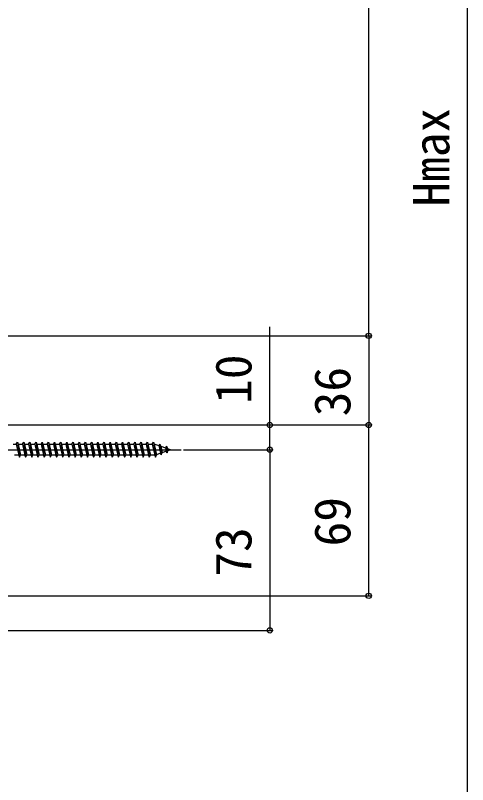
# Model space of a CAD drawing. Units: millimetres, scale not verified. Extents: x -875 to 875, y -1304 to 1297.
# Drawn here: x -203.9 to -21.1, y 164 to 474.8 of the extents above; entities that cross this region are included whole.
import ezdxf
from ezdxf.enums import TextEntityAlignment as Align

# ---------------------------------------------------------------- set-up
doc = ezdxf.new("R2010")
doc.units = ezdxf.units.MM
doc.header["$LTSCALE"] = 8
for name, color, linetype in [('0-3_YKK_12', 2, 'Continuous'), ('0-4_YKK_13', 4, 'Continuous'), ('0-5_YKK_D', 6, 'Continuous')]:
    doc.layers.add(name, color=color, linetype=linetype)
doc.styles.add('ＭＳ ゴシック', font='')
doc.styles.get('ＭＳ ゴシック').set_extended_font_data('MS Gothic')

msp = doc.modelspace()

# ---------------------------------------------------------------- linework, layer by layer
at = {"layer": '0-3_YKK_12'}
msp.add_line((-239.062, 299.3), (-136.953, 299.3), dxfattribs=at)
at = {"layer": '0-4_YKK_13'}
for p, q in [((-204.812, 301.55), (-203.562, 301.55)), ((-203.062, 302.3), (-202.312, 296.3)), ((-202.812, 301.55), (-201.062, 301.55)), ((-202.812, 301.55), (-201.812, 297.05)), ((-200.562, 302.3), (-199.812, 296.3)), ((-200.312, 301.55), (-198.562, 301.55)), ((-200.312, 301.55), (-199.312, 297.05)), ((-198.062, 302.3), (-197.312, 296.3)), ((-197.812, 301.55), (-196.062, 301.55)), ((-197.812, 301.55), (-196.812, 297.05)), ((-195.562, 302.3), (-194.812, 296.3)), ((-195.312, 301.55), (-193.562, 301.55)), ((-195.312, 301.55), (-194.312, 297.05)), ((-193.062, 302.3), (-192.312, 296.3)), ((-192.812, 301.55), (-191.062, 301.55)), ((-192.812, 301.55), (-191.812, 297.05)), ((-190.562, 302.3), (-189.812, 296.3)), ((-190.312, 301.55), (-188.562, 301.55)), ((-190.312, 301.55), (-189.312, 297.05)), ((-188.062, 302.3), (-187.312, 296.3)), ((-187.812, 301.55), (-186.062, 301.55)), ((-187.812, 301.55), (-186.812, 297.05)), ((-185.562, 302.3), (-184.812, 296.3)), ((-185.312, 301.55), (-184.812, 301.55)), ((-185.312, 301.55), (-184.812, 299.3)), ((-184.812, 301.55), (-183.562, 301.55)), ((-183.062, 302.3), (-182.312, 296.3)), ((-182.812, 301.55), (-181.062, 301.55)), ((-182.812, 301.55), (-181.812, 297.05)), ((-180.562, 302.3), (-179.812, 296.3)), ((-180.312, 301.55), (-178.562, 301.55)), ((-180.312, 301.55), (-179.312, 297.05)), ((-178.062, 302.3), (-177.312, 296.3)), ((-177.812, 301.55), (-176.062, 301.55)), ((-177.812, 301.55), (-176.812, 297.05)), ((-175.562, 302.3), (-174.812, 296.3)), ((-175.312, 301.55), (-173.562, 301.55)), ((-175.312, 301.55), (-174.312, 297.05)), ((-173.062, 302.3), (-172.312, 296.3)), ((-172.812, 301.55), (-171.062, 301.55)), ((-172.812, 301.55), (-171.812, 297.05)), ((-171.062, 301.55), (-170.062, 297.05)), ((-170.562, 302.3), (-169.812, 296.3)), ((-170.312, 301.55), (-169.812, 301.55)), ((-170.312, 301.55), (-169.812, 299.3)), ((-169.812, 301.55), (-168.562, 301.55)), ((-168.062, 302.3), (-167.312, 296.3)), ((-167.812, 301.55), (-166.062, 301.55)), ((-167.812, 301.55), (-166.812, 297.05)), ((-165.562, 302.3), (-164.812, 296.3)), ((-165.312, 301.55), (-163.562, 301.55)), ((-165.312, 301.55), (-164.312, 297.05)), ((-163.062, 302.3), (-162.312, 296.3)), ((-162.812, 301.55), (-161.062, 301.55)), ((-162.812, 301.55), (-161.812, 297.05)), ((-160.562, 302.3), (-159.812, 296.3)), ((-160.312, 301.55), (-158.562, 301.55)), ((-160.312, 301.55), (-159.312, 297.05)), ((-158.062, 302.3), (-157.312, 296.3)), ((-157.812, 301.55), (-156.062, 301.55)), ((-157.812, 301.55), (-156.812, 297.05)), ((-155.562, 302.3), (-154.812, 296.3)), ((-155.312, 301.55), (-153.562, 301.55)), ((-155.312, 301.55), (-154.312, 297.05)), ((-153.062, 302.3), (-152.312, 296.3)), ((-152.812, 301.55), (-151.062, 301.55)), ((-152.812, 301.55), (-151.812, 297.05)), ((-150.562, 302.3), (-149.812, 296.3)), ((-150.312, 301.55), (-149.812, 301.55)), ((-150.312, 301.55), (-149.812, 299.3)), ((-149.812, 301.55), (-148.562, 301.55)), ((-148.062, 302.3), (-147.312, 296.3)), ((-147.812, 301.55), (-146.812, 297.05)), ((-145.476, 301.613), (-145.935, 300.978)), ((-145.476, 301.613), (-145.123, 300.698)), ((-145.476, 301.613), (-144.922, 297.178)), ((-184.812, 299.3), (-184.312, 297.05)), ((-169.812, 299.3), (-169.312, 297.05)), ((-149.812, 299.3), (-149.312, 297.05)), ((-145.935, 300.978), (-145.242, 297.861)), ((-145.123, 300.698), (-143.228, 300.046)), ((-145.123, 300.698), (-144.545, 298.101)), ((-142.92, 298.66), (-144.545, 298.101)), ((-142.864, 300.714), (-143.228, 300.046)), ((-143.228, 300.046), (-142.92, 298.66)), ((-142.525, 298.003), (-142.92, 298.66)), ((-142.864, 300.714), (-142.416, 299.766)), ((-142.864, 300.714), (-142.525, 298.003)), ((-142.525, 298.003), (-142.223, 298.9)), ((-142.416, 299.766), (-141.062, 299.3)), ((-142.416, 299.766), (-142.223, 298.9)), ((-141.062, 299.3), (-142.223, 298.9)), ((-202.562, 297.05), (-204.312, 297.05)), ((-200.062, 297.05), (-201.812, 297.05)), ((-197.562, 297.05), (-199.312, 297.05)), ((-195.062, 297.05), (-196.812, 297.05)), ((-192.562, 297.05), (-194.312, 297.05)), ((-190.062, 297.05), (-191.812, 297.05)), ((-187.562, 297.05), (-189.312, 297.05)), ((-185.062, 297.05), (-186.812, 297.05)), ((-185.062, 297.05), (-184.812, 296.3)), ((-184.812, 296.3), (-184.312, 297.05)), ((-182.562, 297.05), (-184.312, 297.05)), ((-180.062, 297.05), (-181.812, 297.05)), ((-177.562, 297.05), (-179.312, 297.05)), ((-175.062, 297.05), (-176.812, 297.05)), ((-172.562, 297.05), (-174.312, 297.05)), ((-170.062, 297.05), (-171.812, 297.05)), ((-167.562, 297.05), (-169.312, 297.05)), ((-165.062, 297.05), (-166.812, 297.05)), ((-162.562, 297.05), (-164.312, 297.05)), ((-160.062, 297.05), (-161.812, 297.05)), ((-157.562, 297.05), (-159.312, 297.05)), ((-155.062, 297.05), (-156.812, 297.05)), ((-152.562, 297.05), (-154.312, 297.05)), ((-150.062, 297.05), (-151.812, 297.05)), ((-150.062, 297.05), (-149.812, 296.3)), ((-149.812, 296.3), (-149.312, 297.05)), ((-147.596, 297.05), (-149.312, 297.05)), ((-147.564, 297.061), (-147.596, 297.05)), ((-145.242, 297.861), (-146.868, 297.301)), ((-144.922, 297.178), (-145.242, 297.861)), ((-144.922, 297.178), (-144.545, 298.101))]:
    msp.add_line(p, q, dxfattribs=at)
for points in [[(-203.562, 301.55), (-203.062, 302.3), (-202.812, 301.55)], [(-203.562, 301.55), (-202.562, 297.05), (-202.312, 296.3), (-201.812, 297.05)], [(-201.062, 301.55), (-200.562, 302.3), (-200.312, 301.55)], [(-201.062, 301.55), (-200.062, 297.05), (-199.812, 296.3), (-199.312, 297.05)], [(-198.562, 301.55), (-198.062, 302.3), (-197.812, 301.55)], [(-198.562, 301.55), (-197.562, 297.05), (-197.312, 296.3), (-196.812, 297.05)], [(-196.062, 301.55), (-195.562, 302.3), (-195.312, 301.55)], [(-196.062, 301.55), (-195.062, 297.05), (-194.812, 296.3), (-194.312, 297.05)], [(-193.562, 301.55), (-193.062, 302.3), (-192.812, 301.55)], [(-193.562, 301.55), (-192.562, 297.05), (-192.312, 296.3), (-191.812, 297.05)], [(-191.062, 301.55), (-190.562, 302.3), (-190.312, 301.55)], [(-191.062, 301.55), (-190.062, 297.05), (-189.812, 296.3), (-189.312, 297.05)], [(-188.562, 301.55), (-188.062, 302.3), (-187.812, 301.55)], [(-188.562, 301.55), (-187.562, 297.05), (-187.312, 296.3), (-186.812, 297.05)], [(-186.062, 301.55), (-185.562, 302.3), (-185.312, 301.55)], [(-186.062, 301.55), (-185.062, 297.05), (-184.812, 296.3)], [(-183.562, 301.55), (-183.062, 302.3), (-182.812, 301.55)], [(-183.562, 301.55), (-182.562, 297.05), (-182.312, 296.3), (-181.812, 297.05)], [(-181.062, 301.55), (-180.562, 302.3), (-180.312, 301.55)], [(-181.062, 301.55), (-180.062, 297.05), (-179.812, 296.3), (-179.312, 297.05)], [(-178.562, 301.55), (-178.062, 302.3), (-177.812, 301.55)], [(-178.562, 301.55), (-177.562, 297.05), (-177.312, 296.3), (-176.812, 297.05)], [(-176.062, 301.55), (-175.562, 302.3), (-175.312, 301.55)], [(-176.062, 301.55), (-175.062, 297.05), (-174.812, 296.3), (-174.312, 297.05)], [(-173.562, 301.55), (-173.062, 302.3), (-172.812, 301.55)], [(-173.562, 301.55), (-172.562, 297.05), (-172.312, 296.3), (-171.812, 297.05)], [(-171.062, 301.55), (-170.562, 302.3), (-170.312, 301.55)], [(-168.562, 301.55), (-168.062, 302.3), (-167.812, 301.55)], [(-168.562, 301.55), (-167.562, 297.05), (-167.312, 296.3), (-166.812, 297.05)], [(-166.062, 301.55), (-165.562, 302.3), (-165.312, 301.55)], [(-166.062, 301.55), (-165.062, 297.05), (-164.812, 296.3), (-164.312, 297.05)], [(-163.562, 301.55), (-163.062, 302.3), (-162.812, 301.55)], [(-163.562, 301.55), (-162.562, 297.05), (-162.312, 296.3), (-161.812, 297.05)], [(-161.062, 301.55), (-160.562, 302.3), (-160.312, 301.55)], [(-161.062, 301.55), (-160.062, 297.05), (-159.812, 296.3), (-159.312, 297.05)], [(-158.562, 301.55), (-158.062, 302.3), (-157.812, 301.55)], [(-158.562, 301.55), (-157.562, 297.05), (-157.312, 296.3), (-156.812, 297.05)], [(-156.062, 301.55), (-155.562, 302.3), (-155.312, 301.55)], [(-156.062, 301.55), (-155.062, 297.05), (-154.812, 296.3), (-154.312, 297.05)], [(-153.562, 301.55), (-153.062, 302.3), (-152.812, 301.55)], [(-153.562, 301.55), (-152.562, 297.05), (-152.312, 296.3), (-151.812, 297.05)], [(-151.062, 301.55), (-150.562, 302.3), (-150.312, 301.55)], [(-151.062, 301.55), (-150.062, 297.05), (-149.812, 296.3)], [(-148.562, 301.55), (-148.062, 302.3), (-147.812, 301.55)], [(-148.562, 301.55), (-147.562, 297.05), (-147.312, 296.3), (-146.812, 297.05)], [(-147.812, 301.55), (-147.596, 301.55), (-145.935, 300.978)], [(-170.062, 297.05), (-169.812, 296.3), (-169.312, 297.05)]]:
    msp.add_lwpolyline(points, dxfattribs=at)
at = {"layer": '0-5_YKK_D'}
for p, q in [((-21.062, 0.8), (-21.062, 862.855)), ((-61.062, 345.3), (-61.062, 795.355)), ((-243.162, 345.3), (-60.062, 345.3)), ((-243.162, 345.3), (-60.062, 345.3)), ((-61.062, 345.3), (-61.062, 309.299)), ((-227.562, 309.3), (-100.062, 309.3)), ((-227.539, 309.299), (-60.062, 309.299)), ((-227.539, 309.299), (-60.062, 309.299)), ((-61.062, 240.3), (-61.062, 309.299)), ((-135.953, 299.3), (-100.062, 299.3)), ((-135.953, 299.3), (-100.062, 299.3)), ((-101.062, 299.3), (-101.062, 226.302)), ((-227.362, 240.3), (-60.062, 240.3)), ((-224.062, 226.302), (-100.062, 226.302))]:
    msp.add_line(p, q, dxfattribs=at)
msp.add_lwpolyline([(-101.062, 299.3), (-101.062, 309.3), (-101.062, 348.9)], dxfattribs=at)
for centre in [(-61.062, 345.3), (-61.062, 345.3), (-101.062, 309.3), (-61.062, 309.299), (-61.062, 309.299), (-101.062, 299.3), (-101.062, 299.3), (-61.062, 240.3), (-101.062, 226.302)]:
    msp.add_circle(centre, 1.075, dxfattribs=at)

# ---------------------------------------------------------------- texts
at = {"layer": '0-5_YKK_D', "style": 'ＭＳ ゴシック'}
for s, p in [('Hmax', (-24.062, 397.509)), ('10', (-104.062, 317.832)), ('36', (-64.062, 312.811)), ('69', (-64.062, 260.254)), ('73', (-104.062, 248.028))]:
    msp.add_text(s, height=14.66, rotation=90, dxfattribs=at).set_placement(p, align=Align.BOTTOM_LEFT)

doc.saveas('drawing.dxf')
